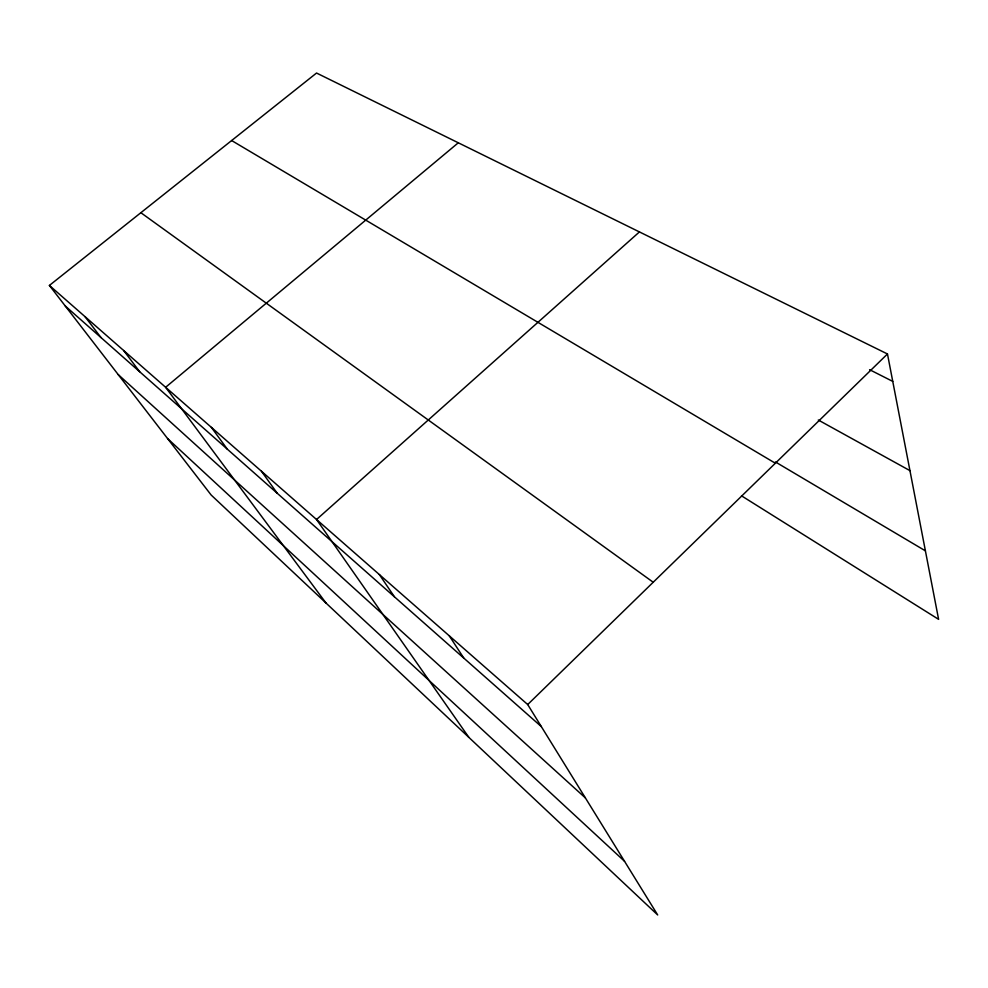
<?xml version="1.0" encoding="UTF-8"?>
<svg xmlns="http://www.w3.org/2000/svg" width="988" height="988" viewBox="0 0 988 988"><rect width="100%" height="100%" fill="white"/><g stroke="black" fill="none" stroke-linecap="round" stroke-linejoin="round"><path stroke-width="1.48" d="M527.703 704.543L887.471 353.976L316.543 73.038L49.4 285.433L211.16 495.025L657.687 914.962L527.703 704.543L49.4 285.433M639.434 231.921L316.543 519.515L468.855 737.369M458.296 142.791L165.626 387.284L326.003 603.026M869.588 369.673L892.757 381.405M818.286 420.011L909.948 470.634M775.419 461.952L925.398 550.835M231.649 140.543L775.345 463.236M741.531 495.84L938.6 619.34L887.471 353.976M140.876 212.716L653.216 582.241M65.257 305.984L541.35 726.612M118.177 374.551L585.39 797.921M167.552 438.536L624.564 861.314M85.054 316.679L100.998 337.563M123.673 350.518L139.666 371.723M211.383 427.372L227.314 449.157M261.474 471.264L277.245 493.284M379.33 574.522L394.434 596.826M449.281 635.815L463.792 658.094"/></g></svg>
